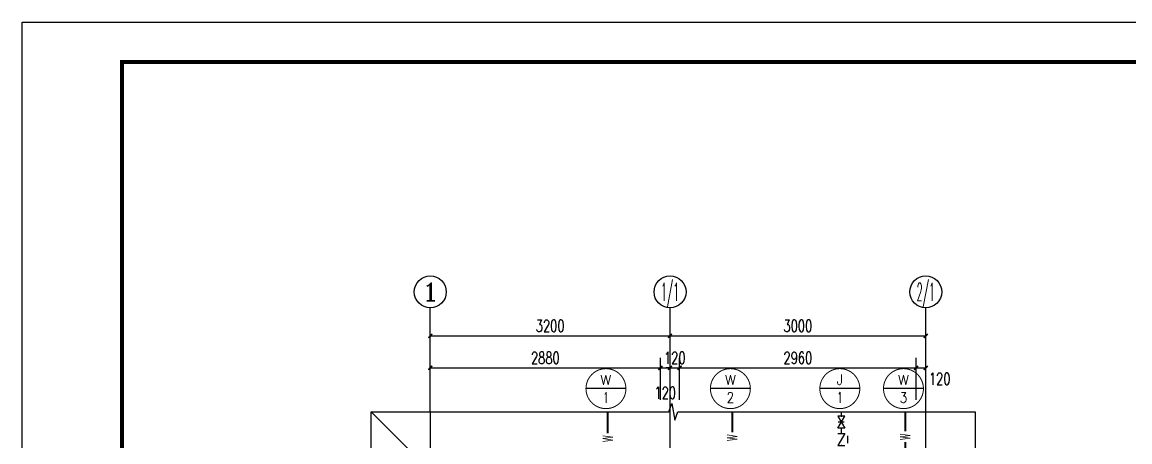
# Model space of a CAD drawing. Extents: x 14204718 to 16986381, y -1556765 to -15898.
# Drawn here: x 14926666 to 14940529, y -919499 to -914252 of the extents above; entities that cross this region are included whole.
import ezdxf
from ezdxf.enums import TextEntityAlignment as Align

# ---------------------------------------------------------------- set-up
doc = ezdxf.new("R2010")
doc.units = 0
doc.header["$LTSCALE"] = 1000
doc.header["$MEASUREMENT"] = 0
doc.linetypes.add('DOTE', pattern=[2.42, 2, -0.2, 0.02, -0.2])
for name, color, linetype in [('AXIS', 3, 'Continuous'), ('AXIS_TEXT', 7, 'Continuous'), ('DIM_SYMB', 3, 'Continuous'), ('DIM_消防', 3, 'Continuous'), ('DOTE', 8, 'DOTE'), ('PIPE-污水', 2, 'Continuous'), ('PIPE-给水', 3, 'Continuous'), ('TEXT_污水', 7, 'Continuous'), ('TK', 4, 'Continuous'), ('VALVE_给水', 7, 'Continuous')]:
    doc.layers.add(name, color=color, linetype=linetype)
doc.styles.add('_TCH_AXIS', font='COMPLEX', dxfattribs={"bigfont": 'GBCBIG'})
doc.styles.add('_TCH_DIM_T3', font='SIMPLEX', dxfattribs={"width": 0.705882, "bigfont": 'GBCBIG'})
doc.styles.add('_TWT_CIRCLE', font='COMPLEX', dxfattribs={"width": 1.1, "height": 3, "bigfont": 'HZTXT'})
doc.styles.add('_TWT_PIPETEXT', font='COMPLEX', dxfattribs={"width": 0.8, "height": 2.5, "bigfont": 'HZTXT'})
doc.styles.add('COMPLEX', font='COMPLEX')
doc.dimstyles.new('_TCH_ARCH&&50', dxfattribs={"dimtxt": 148.75, "dimasz": 50, "dimexe": 125, "dimexo": 150, "dimgap": 50, "dimtad": 1, "dimdec": 0, "dimzin": 0, "dimdsep": 46, "dimtxsty": '_TCH_DIM_T3', "dimblk": 'ARCHTICK', "dimcen": 0.09, "dimclrt": 7, "dimazin": 2, "dimtfac": 1, "dimtdec": 0, "dimtix": 1, "dimtmove": 2, "dimatfit": 3, "dimfxl": 0, "dimtolj": 1, "dimtzin": 0, "dimarcsym": 0})

# ---------------------------------------------------------------- blocks, each defined once
blk = doc.blocks.new('GeYuanFrame_28875727', base_point=(20.09, 4.53))
at = {"layer": 'TK'}
blk.add_lwpolyline([(20.09, 4.53), (20.09, 598.53), (861.09, 598.53), (861.09, 4.53)], close=True, dxfattribs=at)
at = {"layer": 'TK', "const_width": 1}
blk.add_lwpolyline([(45.09, 588.53), (851.09, 588.53), (851.09, 14.53), (45.09, 14.53)], close=True, dxfattribs=at)
blk = doc.blocks.new('_ArchTick')
at = {"color": 0, "linetype": 'ByBlock', "const_width": 0.4}
blk.add_lwpolyline([(-0.5, -0.5), (0.5, 0.5)], dxfattribs=at)
blk = doc.blocks.new('*D380')
at = {"layer": 'AXIS', "color": 0, "lineweight": -2}
for p, q in [((14934774, -918974), (14934774, -918049)), ((14937974, -918974), (14937974, -918049)), ((14934774, -918174), (14937974, -918174))]:
    blk.add_line(p, q, dxfattribs=at)
at = {"layer": 'Defpoints', "color": 0}
for p in [(14937974, -918174), (14934774, -919124), (14937974, -919124)]:
    blk.add_point(p, dxfattribs=at)
at = {"layer": 'AXIS', "color": 0, "lineweight": -2, "xscale": 50, "yscale": 50, "zscale": 50, "rotation": 180}
blk.add_blockref('_ArchTick', (14934774, -918174), dxfattribs=at)
at = {"layer": 'AXIS', "color": 0, "lineweight": -2, "xscale": 50, "yscale": 50, "zscale": 50}
blk.add_blockref('_ArchTick', (14937974, -918174), dxfattribs=at)
at = {"layer": 'AXIS', "color": 7, "insert": (14936374, -918050), "char_height": 148.8, "attachment_point": 5, "style": '_TCH_DIM_T3'}
blk.add_mtext('\\A1;3000', dxfattribs=at)
blk = doc.blocks.new('*D381')
at = {"layer": 'AXIS', "color": 0, "lineweight": -2}
for p, q in [((14931774, -918974), (14931774, -918049)), ((14934774, -918974), (14934774, -918049)), ((14931774, -918174), (14934774, -918174))]:
    blk.add_line(p, q, dxfattribs=at)
at = {"layer": 'Defpoints', "color": 0}
for p in [(14934774, -918174), (14931774, -919124), (14934774, -919124)]:
    blk.add_point(p, dxfattribs=at)
at = {"layer": 'AXIS', "color": 0, "lineweight": -2, "xscale": 50, "yscale": 50, "zscale": 50, "rotation": 180}
blk.add_blockref('_ArchTick', (14931774, -918174), dxfattribs=at)
at = {"layer": 'AXIS', "color": 0, "lineweight": -2, "xscale": 50, "yscale": 50, "zscale": 50}
blk.add_blockref('_ArchTick', (14934774, -918174), dxfattribs=at)
at = {"layer": 'AXIS', "color": 7, "insert": (14933274, -918050), "char_height": 148.8, "attachment_point": 5, "style": '_TCH_DIM_T3'}
blk.add_mtext('\\A1;3200', dxfattribs=at)
blk = doc.blocks.new('*D382')
at = {"layer": 'AXIS', "color": 0, "lineweight": -2}
for p, q in [((14937854, -918974), (14937854, -918449)), ((14937974, -918974), (14937974, -918449)), ((14937854, -918574), (14937974, -918574))]:
    blk.add_line(p, q, dxfattribs=at)
at = {"layer": 'Defpoints', "color": 0}
for p in [(14937974, -918574), (14937854, -919124), (14937974, -919124)]:
    blk.add_point(p, dxfattribs=at)
at = {"layer": 'AXIS', "color": 0, "lineweight": -2, "xscale": 50, "yscale": 50, "zscale": 50, "rotation": 180}
blk.add_blockref('_ArchTick', (14937854, -918574), dxfattribs=at)
at = {"layer": 'AXIS', "color": 0, "lineweight": -2, "xscale": 50, "yscale": 50, "zscale": 50}
blk.add_blockref('_ArchTick', (14937974, -918574), dxfattribs=at)
at = {"layer": 'AXIS', "color": 7, "insert": (14938149, -918712), "char_height": 148.8, "attachment_point": 5, "style": '_TCH_DIM_T3'}
blk.add_mtext('\\A1;120', dxfattribs=at)
blk = doc.blocks.new('*D383')
at = {"layer": 'AXIS', "color": 0, "lineweight": -2}
for p, q in [((14934894, -918974), (14934894, -918449)), ((14937854, -918974), (14937854, -918449)), ((14934894, -918574), (14937854, -918574))]:
    blk.add_line(p, q, dxfattribs=at)
at = {"layer": 'Defpoints', "color": 0}
for p in [(14937854, -918574), (14934894, -919124), (14937854, -919124)]:
    blk.add_point(p, dxfattribs=at)
at = {"layer": 'AXIS', "color": 0, "lineweight": -2, "xscale": 50, "yscale": 50, "zscale": 50, "rotation": 180}
blk.add_blockref('_ArchTick', (14934894, -918574), dxfattribs=at)
at = {"layer": 'AXIS', "color": 0, "lineweight": -2, "xscale": 50, "yscale": 50, "zscale": 50}
blk.add_blockref('_ArchTick', (14937854, -918574), dxfattribs=at)
at = {"layer": 'AXIS', "color": 7, "insert": (14936374, -918450), "char_height": 148.8, "attachment_point": 5, "style": '_TCH_DIM_T3'}
blk.add_mtext('\\A1;2960', dxfattribs=at)
blk = doc.blocks.new('*D384')
at = {"layer": 'AXIS', "color": 0, "lineweight": -2}
for p, q in [((14934774, -918974), (14934774, -918449)), ((14934894, -918974), (14934894, -918449)), ((14934774, -918574), (14934724, -918574)), ((14934774, -918574), (14934894, -918574)), ((14934894, -918574), (14934944, -918574))]:
    blk.add_line(p, q, dxfattribs=at)
at = {"layer": 'Defpoints', "color": 0}
for p in [(14934894, -918574), (14934774, -919124), (14934894, -919124)]:
    blk.add_point(p, dxfattribs=at)
at = {"layer": 'AXIS', "color": 0, "lineweight": -2, "xscale": 50, "yscale": 50, "zscale": 50}
blk.add_blockref('_ArchTick', (14934774, -918574), dxfattribs=at)
at = {"layer": 'AXIS', "color": 0, "lineweight": -2, "xscale": 50, "yscale": 50, "zscale": 50, "rotation": 180}
blk.add_blockref('_ArchTick', (14934894, -918574), dxfattribs=at)
at = {"layer": 'AXIS', "color": 7, "insert": (14934834, -918450), "char_height": 148.8, "attachment_point": 5, "style": '_TCH_DIM_T3'}
blk.add_mtext('\\A1;120', dxfattribs=at)
blk = doc.blocks.new('*D385')
at = {"layer": 'AXIS', "color": 0, "lineweight": -2}
for p, q in [((14934654, -918974), (14934654, -918449)), ((14934774, -918974), (14934774, -918449)), ((14934654, -918574), (14934774, -918574))]:
    blk.add_line(p, q, dxfattribs=at)
at = {"layer": 'Defpoints', "color": 0}
for p in [(14934774, -918574), (14934654, -919124), (14934774, -919124)]:
    blk.add_point(p, dxfattribs=at)
at = {"layer": 'AXIS', "color": 0, "lineweight": -2, "xscale": 50, "yscale": 50, "zscale": 50, "rotation": 180}
blk.add_blockref('_ArchTick', (14934654, -918574), dxfattribs=at)
at = {"layer": 'AXIS', "color": 0, "lineweight": -2, "xscale": 50, "yscale": 50, "zscale": 50}
blk.add_blockref('_ArchTick', (14934774, -918574), dxfattribs=at)
at = {"layer": 'AXIS', "color": 7, "insert": (14934714, -918887), "char_height": 148.8, "attachment_point": 5, "style": '_TCH_DIM_T3'}
blk.add_mtext('\\A1;120', dxfattribs=at)
blk = doc.blocks.new('*D386')
at = {"layer": 'AXIS', "color": 0, "lineweight": -2}
for p, q in [((14931774, -918974), (14931774, -918449)), ((14934654, -918974), (14934654, -918449)), ((14931774, -918574), (14934654, -918574))]:
    blk.add_line(p, q, dxfattribs=at)
at = {"layer": 'Defpoints', "color": 0}
for p in [(14934654, -918574), (14931774, -919124), (14934654, -919124)]:
    blk.add_point(p, dxfattribs=at)
at = {"layer": 'AXIS', "color": 0, "lineweight": -2, "xscale": 50, "yscale": 50, "zscale": 50, "rotation": 180}
blk.add_blockref('_ArchTick', (14931774, -918574), dxfattribs=at)
at = {"layer": 'AXIS', "color": 0, "lineweight": -2, "xscale": 50, "yscale": 50, "zscale": 50}
blk.add_blockref('_ArchTick', (14934654, -918574), dxfattribs=at)
at = {"layer": 'AXIS', "color": 7, "insert": (14933214, -918450), "char_height": 148.8, "attachment_point": 5, "style": '_TCH_DIM_T3'}
blk.add_mtext('\\A1;2880', dxfattribs=at)
blk = doc.blocks.new('$VALVE$00000296')
for points in [[(-125, 72), (-125, -72), (125, 72), (125, -72), (-125, 72)], [(0, 60), (0, -64)]]:
    blk.add_lwpolyline(points)
for p in [(-125, 0), (125, 0)]:
    blk.add_point(p)
blk = doc.blocks.new('$VALVE$00000315')
blk.add_line((-75, 125), (75, 125))
blk.add_lwpolyline([(-125, -75), (-125, 75), (125, -75), (125, 75)])
for p in [(-125, 0), (125, 0)]:
    blk.add_point(p)
blk.add_solid([(0, 125), (0, 150), (75, 125)])
blk = doc.blocks.new('_AXISO')
blk.add_circle((0, 0), 0.5)
at = {"layer": 'AXIS_TEXT', "style": 'COMPLEX', "width": 1.041667}
blk.add_attdef('A', text='', height=0.56, dxfattribs=at).set_placement((-0.25, -0.28), (0.25, -0.28), align=Align.FIT)

msp = doc.modelspace()

# ---------------------------------------------------------------- linework, layer by layer
at = {"ltscale": 0.5}
msp.add_line((14931534.3, -919624.4, 400), (14931034.3, -919124.4, 400), dxfattribs=at)
at = {"layer": 'AXIS'}
for p, q in [((14931774.3, -919124.4), (14931774.3, -917824.4)), ((14934774.3, -919124.4), (14934774.3, -917824.4)), ((14937974.3, -919124.4), (14937974.3, -917824.4))]:
    msp.add_line(p, q, dxfattribs=at)
at = {"layer": 'DIM_SYMB'}
for points in [[(14931034.3, -919124.4), (14934758.1, -919124.4), (14934796.3, -919019.4), (14934833.3, -919229.4), (14934870.6, -919124.4), (14938594.3, -919124.4)], [(14931034.3, -925584.4), (14931034.3, -922410.7), (14930929.3, -922372.5), (14931139.3, -922335.4), (14931034.3, -922298.2), (14931034.3, -919124.4)], [(14938594.3, -919124.4), (14938594.3, -922298.2), (14938699.3, -922336.4), (14938489.3, -922373.4), (14938594.3, -922410.7), (14938594.3, -925584.4)]]:
    msp.add_lwpolyline(points, dxfattribs=at)
at = {"layer": 'DIM_消防'}
for p, q in [((14934222.4, -918833.8), (14933722.4, -918833.8)), ((14935779.6, -918833.8), (14935279.6, -918833.8)), ((14937149.2, -918833.8), (14936649.2, -918833.8)), ((14937945.7, -918833.8), (14937445.7, -918833.8))]:
    msp.add_line(p, q, dxfattribs=at)
at = {"layer": 'DIM_消防', "const_width": 12.5}
for points in [[(14934222.4, -918833.8, 1), (14933722.4, -918833.8, 1)], [(14935779.6, -918833.8, 1), (14935279.6, -918833.8, 1)], [(14937149.2, -918833.8, 1), (14936649.2, -918833.8, 1)], [(14937945.7, -918833.8, 1), (14937445.7, -918833.8, 1)]]:
    msp.add_lwpolyline(points, format="xyb", close=True, dxfattribs=at)
at = {"layer": 'DOTE'}
for p, q in [((14931774.3, -919124.4, 400), (14931774.3, -925584.4, 400)), ((14934774.3, -922864.4, 400), (14934774.3, -919124.4, 400)), ((14937974.3, -925584.4, 400), (14937974.3, -919124.4, 400))]:
    msp.add_line(p, q, dxfattribs=at)
at = {"layer": 'PIPE-污水', "linetype": 'Continuous', "ltscale": 0.25, "const_width": 25}
for points in [[(14933995.7, -919391.5), (14933995.7, -919124.4)], [(14935552.9, -919379.8), (14935552.9, -919124.4)], [(14937719, -919368.2), (14937719, -919124.4)], [(14937719, -919837.9), (14937719, -919502)]]:
    msp.add_lwpolyline(points, dxfattribs=at)
at = {"layer": 'PIPE-给水', "linetype": 'Continuous', "ltscale": 0.25, "const_width": 17.5}
for points in [[(14936918.7, -919124.4), (14936918.7, -919177.7)], [(14936918.7, -919327.7), (14936918.7, -919394.5)]]:
    msp.add_lwpolyline(points, dxfattribs=at)

# ---------------------------------------------------------------- block references
at = {"xscale": 50, "yscale": 50, "zscale": 50}
msp.add_blockref('GeYuanFrame_28875727', (14926666.4, -943952), dxfattribs=at)
at = {"layer": 'AXIS'}
ref = msp.add_blockref('_AXISO', (14931774.3, -917624.4), dxfattribs=dict(at, xscale=400, yscale=400, zscale=400))
ref.add_attrib('A', '1', dxfattribs={"layer": 'AXIS_TEXT', "ltscale": 0.5, "height": 226.3, "style": '_TCH_AXIS', "width": 2.333333}).set_placement((14931661.2, -917737.6), (14931887.4, -917737.6), align=Align.FIT)
ref = msp.add_blockref('_AXISO', (14934774.3, -917624.4), dxfattribs=dict(at, xscale=400, yscale=400, zscale=400))
ref.add_attrib('A', '1/1', dxfattribs={"layer": 'AXIS_TEXT', "ltscale": 0.5, "height": 226.27, "style": '_TCH_AXIS', "width": 0.456522}).set_placement((14934661.2, -917737.6), (14934887.4, -917737.6), align=Align.FIT)
ref = msp.add_blockref('_AXISO', (14937974.3, -917624.4), dxfattribs=dict(at, xscale=400, yscale=400, zscale=400))
ref.add_attrib('A', '2/1', dxfattribs={"layer": 'AXIS_TEXT', "ltscale": 0.5, "height": 226.27, "style": '_TCH_AXIS', "width": 0.411765}).set_placement((14937861.2, -917737.6), (14938087.4, -917737.6), align=Align.FIT)
at = {"layer": 'VALVE_给水', "xscale": 0.6, "yscale": 0.6, "zscale": 0.6, "rotation": 270}
for name, p in [('$VALVE$00000296', (14936918.7, -919252.7)), ('$VALVE$00000315', (14936918.7, -919469.5))]:
    msp.add_blockref(name, p, dxfattribs=at)

# ---------------------------------------------------------------- texts
at = {"layer": 'DIM_消防', "color": 7, "style": '_TWT_CIRCLE'}
for s, height, p, p2 in [('J', 131.9, (14936861.2, -918787.8), (14936937.2, -918787.8)), ('W', 120.8, (14933902.8, -918786.1), (14934042, -918786.1)), ('W', 120.8, (14935460, -918786.1), (14935599.2, -918786.1)), ('W', 120.8, (14937626.1, -918786.1), (14937765.3, -918786.1)), ('1', 133.3, (14933940.9, -919013), (14934003.8, -919013)), ('2', 129.4, (14935482.1, -919009.6), (14935577, -919009.6)), ('1', 133.3, (14936867.8, -919013), (14936930.7, -919013)), ('3', 129.4, (14937648.2, -919009.6), (14937743.1, -919009.6))]:
    msp.add_text(s, height=height, dxfattribs=at).set_placement(p, p2, align=Align.FIT)
at = {"layer": 'TEXT_污水', "style": '_TWT_PIPETEXT', "width": 0.64}
for p in [(14934058.2, -919500.3), (14935615.4, -919488.6), (14937781.5, -919477)]:
    msp.add_text('W', height=125, rotation=90, dxfattribs=at).set_placement(p)

# ---------------------------------------------------------------- dimensions: what is measured, and where the dimension line sits
at = {"layer": 'AXIS'}
for p1, p2, distance, text, picture, middle in [((14931774.3, -919124.4), (14934774.3, -919124.4), 950, '3200', '*D381', (14933274.3, -918050)), ((14934774.3, -919124.4), (14937974.3, -919124.4), 950, '3000', '*D380', (14936374.3, -918050)), ((14931774.3, -919124.4), (14934654.3, -919124.4), 550, '2880', '*D386', (14933214.3, -918450)), ((14934774.3, -919124.4), (14934894.3, -919124.4), 550, '120', '*D384', (14934834.3, -918450)), ((14934894.3, -919124.4), (14937854.3, -919124.4), 550, '2960', '*D383', (14936374.3, -918450))]:
    dim = msp.add_aligned_dim(p1=p1, p2=p2, distance=distance, text=text, dimstyle='_TCH_ARCH&&50', dxfattribs=at)
    dim.commit()
    dim.dimension.update_dxf_attribs({"geometry": picture, "text_midpoint": middle})
for base, p1, p2, picture, middle in [((14934774.3, -918574.4), (14934654.3, -919124.4), (14934774.3, -919124.4), '*D385', (14934714.3, -918886.9)), ((14937974.3, -918574.4), (14937854.3, -919124.4), (14937974.3, -919124.4), '*D382', (14938149.3, -918711.9))]:
    dim = msp.add_linear_dim(base=base, p1=p1, p2=p2, angle=360, text='120', dimstyle='_TCH_ARCH&&50', dxfattribs=at)
    dim.commit()
    dim.dimension.update_dxf_attribs({"geometry": picture, "text_midpoint": middle, "dimtype": 161})

doc.saveas('drawing.dxf')
